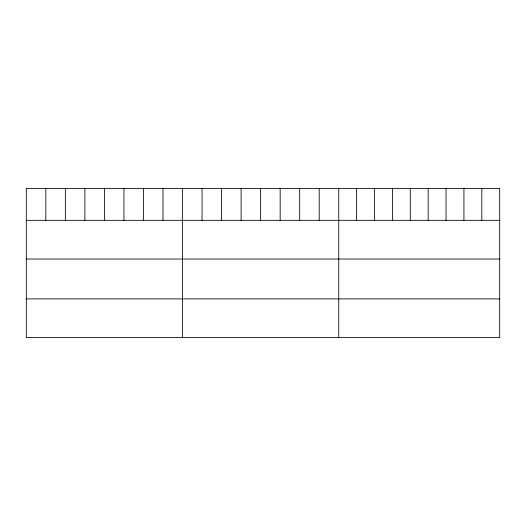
<?xml version="1.0" encoding="UTF-8"?>
<svg xmlns="http://www.w3.org/2000/svg" width="526" height="526" viewBox="0 0 526 526"><rect width="100%" height="100%" fill="white"/><g stroke="black" fill="none" stroke-linecap="round" stroke-linejoin="round"><path stroke-width="0.79" d="M26.3 220.328L499.7 220.328M26.3 259.029L499.7 259.029M26.3 298.899L499.7 298.899M481.816 188.407L481.816 220.328M463.932 188.407L463.932 220.328M446.048 188.407L446.048 220.328M428.164 188.407L428.164 220.328M410.28 188.407L410.28 220.328M392.396 188.407L392.396 220.328M374.512 188.407L374.512 220.328M356.628 188.407L356.628 220.328M338.744 188.407L338.744 337.593M319.216 188.407L319.216 220.328M299.688 188.407L299.688 220.328M280.161 188.407L280.161 220.328M260.633 188.407L260.633 220.328M241.105 188.407L241.105 220.328M221.577 188.407L221.577 220.328M202.05 188.407L202.05 220.328M182.522 188.407L182.522 337.593M162.994 188.407L162.994 220.328M143.466 188.407L143.466 220.328M123.939 188.407L123.939 220.328M104.411 188.407L104.411 220.328M84.883 188.407L84.883 220.328M65.356 188.407L65.356 220.328M45.828 188.407L45.828 220.328M499.7 188.407L26.3 188.407L26.3 337.593L499.7 337.593L499.7 188.407"/></g></svg>
